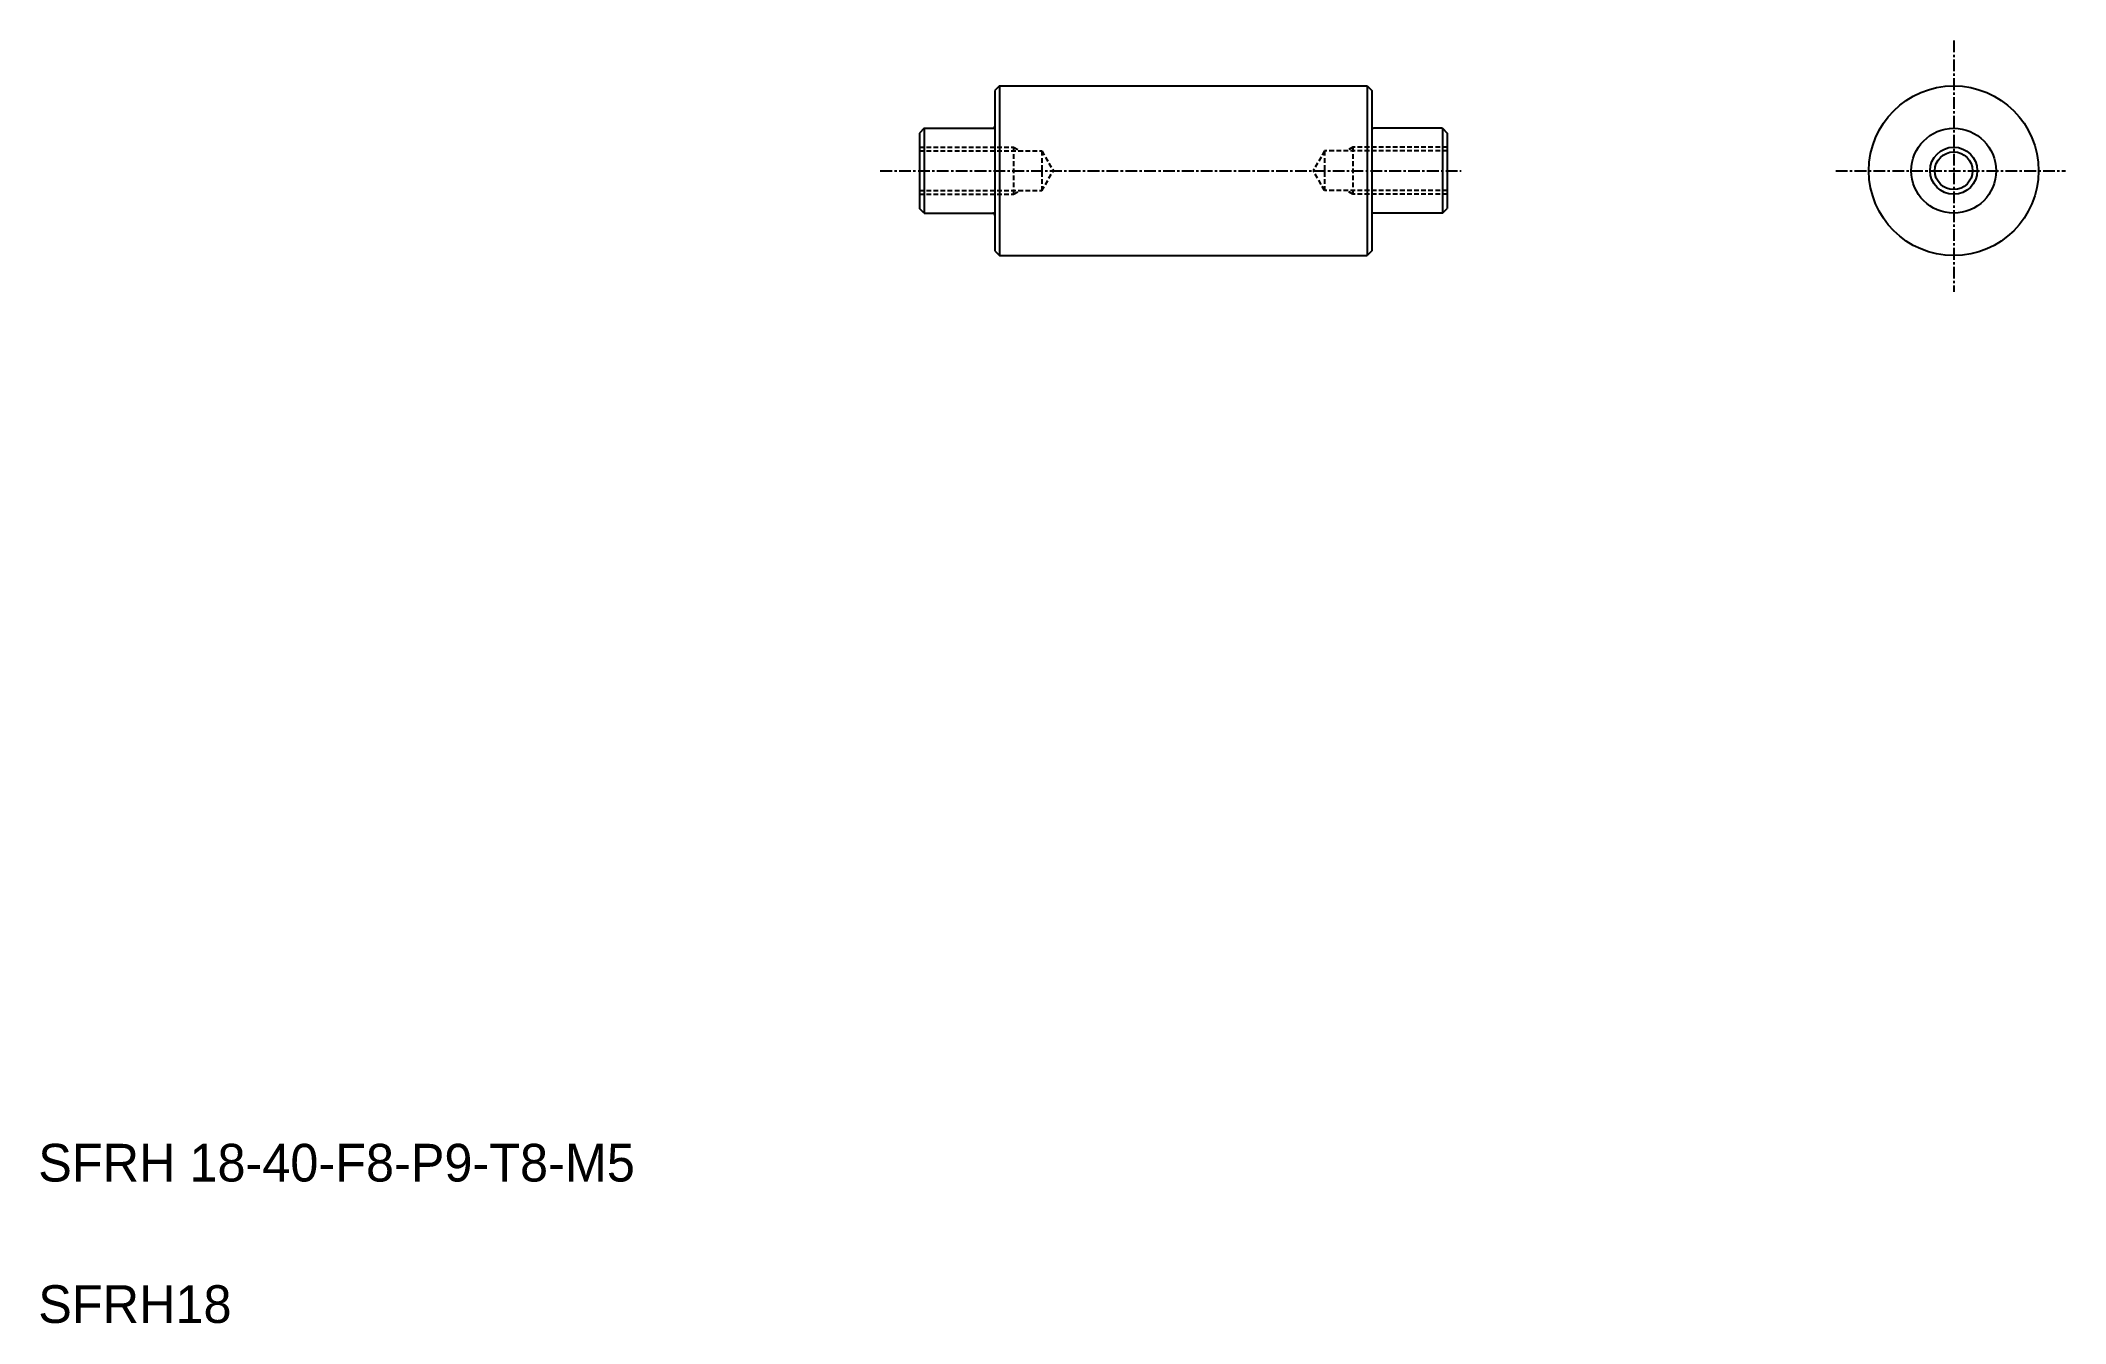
# Model space of a CAD drawing. Extents: x 9 to 224, y 34 to 170.
import ezdxf

# ---------------------------------------------------------------- set-up
doc = ezdxf.new("R2010")
doc.units = 0
doc.linetypes.add('CENTER', pattern=[2, 1.25, -0.25, 0.25, -0.25])
doc.linetypes.add('DASHED', pattern=[0.75, 0.5, -0.25])
doc.layers.get('0').update_dxf_attribs({"linetype": 'CONTINUOUS'})
doc.layers.add('CENTER', color=1, linetype='CENTER')

msp = doc.modelspace()

# ---------------------------------------------------------------- linework, layer by layer
at = {"color": 7, "linetype": 'CONTINUOUS'}
for p, q in [((110.72, 164.93), (110.22, 164.43)), ((110.22, 164.43), (110.22, 147.43)), ((110.72, 164.93), (149.72, 164.93)), ((110.72, 164.93), (110.72, 146.93)), ((149.72, 164.93), (149.72, 146.93)), ((149.72, 164.93), (150.22, 164.43)), ((150.22, 164.43), (150.22, 147.43)), ((102.72, 160.43), (102.22, 159.93)), ((102.22, 159.93), (102.22, 151.93)), ((102.72, 160.43), (110.02, 160.43)), ((102.72, 160.43), (102.72, 151.43)), ((105.05, 160.43), (105.05, 160.43)), ((107.37, 160.43), (107.37, 160.43)), ((157.72, 160.43), (150.42, 160.43)), ((153.07, 160.43), (153.07, 160.43)), ((155.4, 160.43), (155.4, 160.43)), ((157.72, 160.43), (158.22, 159.93)), ((157.72, 160.43), (157.72, 151.43)), ((158.22, 159.93), (158.22, 151.93)), ((102.72, 151.43), (102.22, 151.93)), ((102.72, 151.43), (110.02, 151.43)), ((105.05, 151.43), (105.05, 151.43)), ((107.37, 151.43), (107.37, 151.43)), ((157.72, 151.43), (150.42, 151.43)), ((153.07, 151.43), (153.07, 151.43)), ((155.4, 151.43), (155.4, 151.43)), ((157.72, 151.43), (158.22, 151.93)), ((110.22, 147.43), (110.72, 146.93)), ((110.72, 146.93), (149.72, 146.93)), ((150.22, 147.43), (149.72, 146.93))]:
    msp.add_line(p, q, dxfattribs=at)
at = {"color": 3, "linetype": 'DASHED'}
for p, q in [((102.22, 158.43), (112.22, 158.43)), ((102.22, 158.03), (115.22, 158.03)), ((112.22, 158.43), (112.22, 153.43)), ((112.22, 158.43), (112.83, 158.08)), ((115.22, 158.03), (115.22, 153.83)), ((115.22, 158.03), (116.44, 155.93)), ((145.22, 158.03), (144.01, 155.93)), ((145.22, 158.03), (145.22, 153.83)), ((158.22, 158.03), (145.22, 158.03)), ((148.22, 158.43), (147.62, 158.08)), ((148.22, 158.43), (148.22, 153.43)), ((158.22, 158.43), (148.22, 158.43)), ((115.22, 153.83), (116.44, 155.93)), ((145.22, 153.83), (144.01, 155.93)), ((102.22, 153.83), (115.22, 153.83)), ((102.22, 153.43), (112.22, 153.43)), ((112.22, 153.43), (112.83, 153.78)), ((158.22, 153.83), (145.22, 153.83)), ((148.22, 153.43), (147.62, 153.78)), ((158.22, 153.43), (148.22, 153.43))]:
    msp.add_line(p, q, dxfattribs=at)
at = {"color": 7, "linetype": 'CONTINUOUS'}
for radius in [9, 4.5]:
    msp.add_circle((211.97, 155.93), radius, dxfattribs=at)
at = {"color": 3, "linetype": 'CONTINUOUS'}
for radius in [2.5, 2]:
    msp.add_circle((211.97, 155.93), radius, dxfattribs=at)
at = {"color": 7, "linetype": 'CONTINUOUS'}
for centre, start, end in [((110.02, 160.63), 270, 0), ((150.42, 160.63), 180, 270), ((110.02, 151.23), 0, 90), ((150.42, 151.23), 90, 180)]:
    msp.add_arc(centre, 0.2, start, end, dxfattribs=at)
at = {"layer": 'CENTER', "color": 1, "linetype": 'CENTER'}
for p, q in [((211.97, 169.74), (211.97, 143.08)), ((98.08, 155.93), (159.72, 155.93)), ((199.46, 155.93), (223.83, 155.93))]:
    msp.add_line(p, q, dxfattribs=at)

# ---------------------------------------------------------------- texts
at = {"color": 7, "linetype": 'CONTINUOUS'}
for s, p in [('SFRH 18-40-F8-P9-T8-M5', (8.73, 48.71)), ('SFRH18', (8.73, 33.71))]:
    msp.add_text(s, height=4, dxfattribs=at).set_placement(p)

doc.saveas('drawing.dxf')
